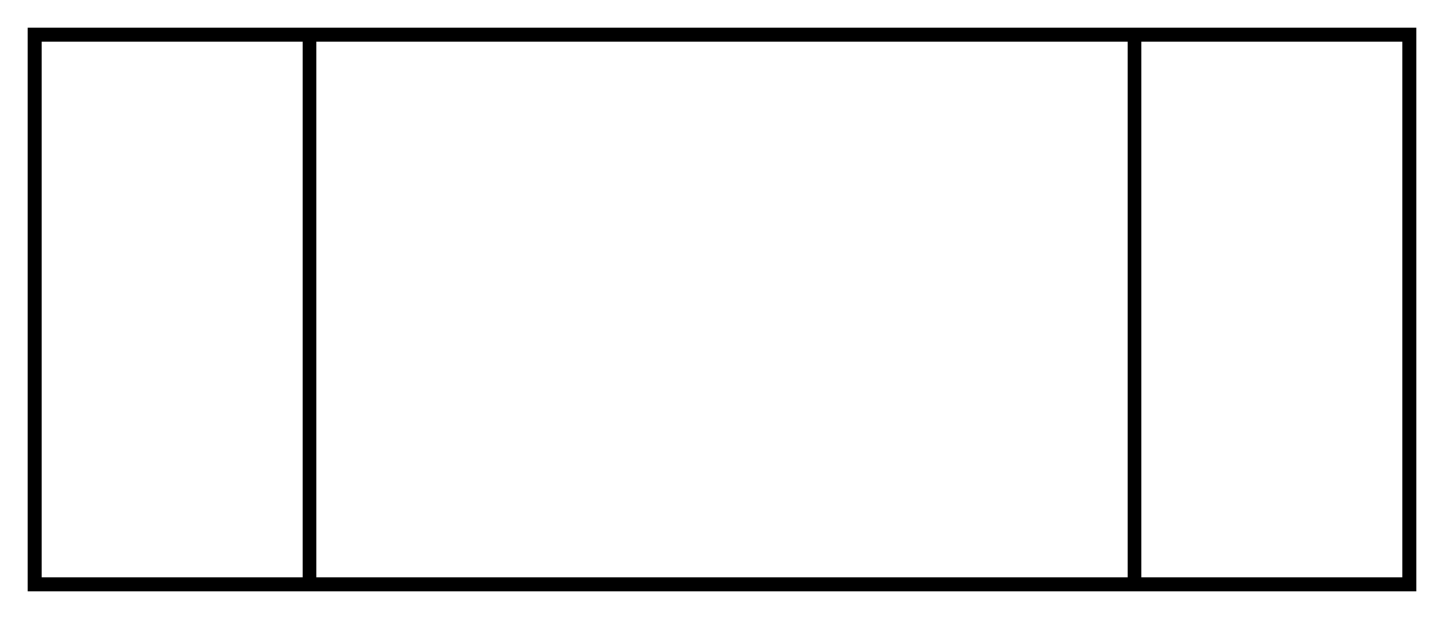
# Model space of a CAD drawing. Header units: inches. Extents: x -5 to 5.1, y -2.1 to 2.
import ezdxf

# ---------------------------------------------------------------- set-up
doc = ezdxf.new("R2010")
doc.units = ezdxf.units.IN
doc.header["$MEASUREMENT"] = 0

msp = doc.modelspace()

# ---------------------------------------------------------------- linework, layer by layer
at = {"color": 7, "const_width": 0.1}
msp.add_lwpolyline([(5, -2), (-5, -2), (-5, 2), (5, 2)], close=True, dxfattribs=at)
for points in [[(-3, 2), (-3, -2)], [(3, 2), (3, -2)]]:
    msp.add_lwpolyline(points, dxfattribs=at)

doc.saveas('drawing.dxf')
